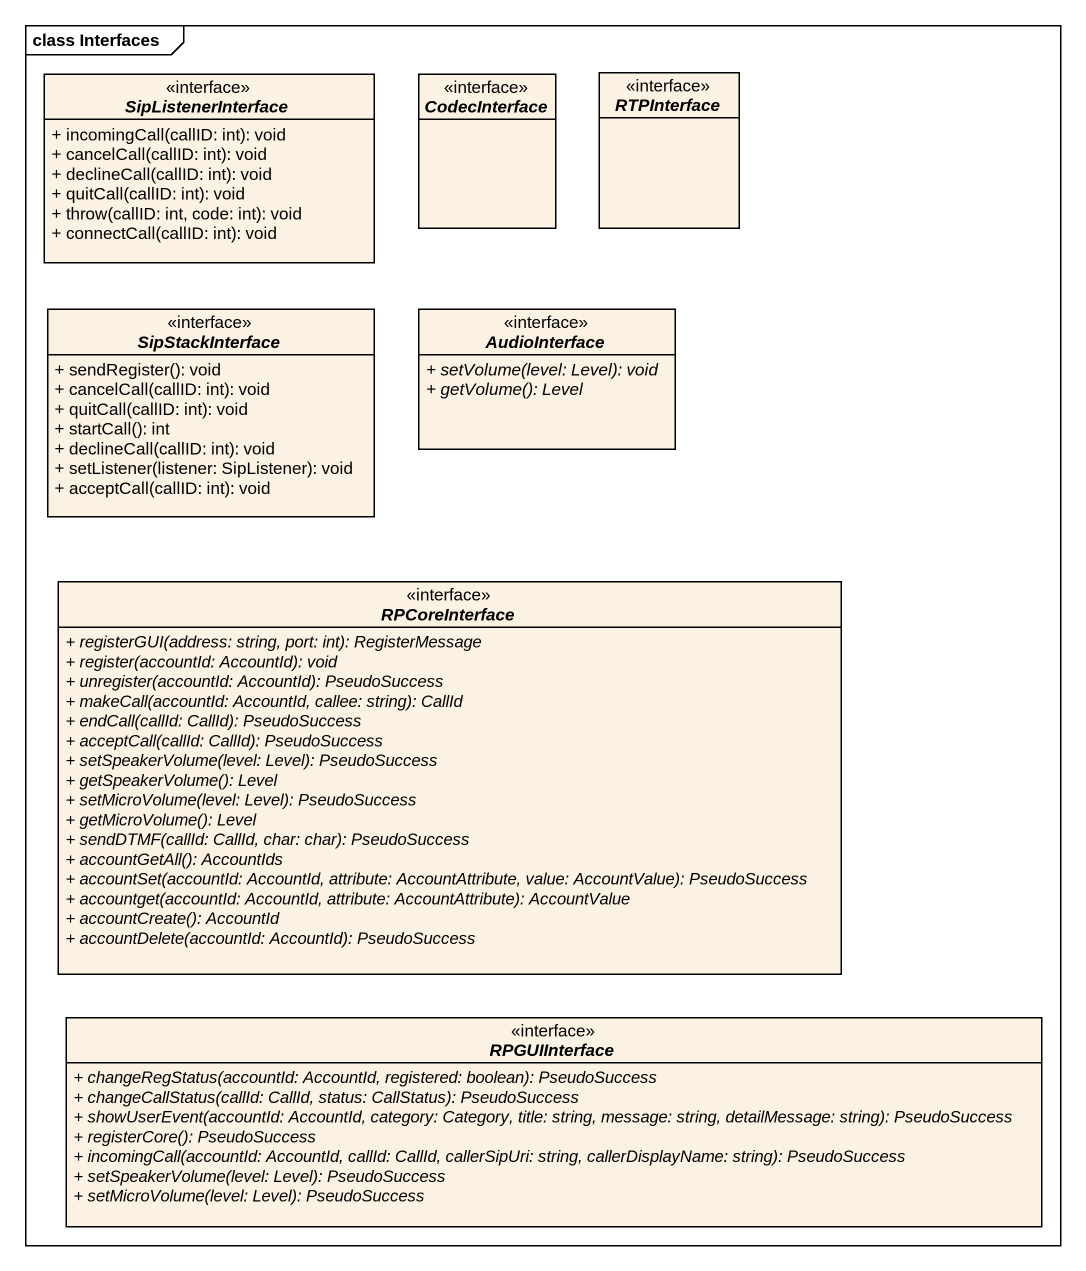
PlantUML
@startuml
mainframe class Interfaces
hide circle
hide empty members
skinparam classAttributeIconSize 0
interface SipListenerInterface <<interface>> {
  + incomingCall(callID: int): void
  + cancelCall(callID: int): void
  + declineCall(callID: int): void
  + quitCall(callID: int): void
  + throw(callID: int, code: int): void
  + connectCall(callID: int): void
}
interface CodecInterface <<interface>>
interface RTPInterface <<interface>>
interface SipStackInterface <<interface>> {
  + sendRegister(): void
  + cancelCall(callID: int): void
  + quitCall(callID: int): void
  + startCall(): int
  + declineCall(callID: int): void
  + setListener(listener: SipListener): void
  + acceptCall(callID: int): void
}
interface AudioInterface <<interface>> {
  {abstract} + setVolume(level: Level): void
  {abstract} + getVolume(): Level
}
interface RPCoreInterface <<interface>> {
  {abstract} + registerGUI(address: string, port: int): RegisterMessage
  {abstract} + register(accountId: AccountId): void
  {abstract} + unregister(accountId: AccountId): PseudoSuccess
  {abstract} + makeCall(accountId: AccountId, callee: string): CallId
  {abstract} + endCall(callId: CallId): PseudoSuccess
  {abstract} + acceptCall(callId: CallId): PseudoSuccess
  {abstract} + setSpeakerVolume(level: Level): PseudoSuccess
  {abstract} + getSpeakerVolume(): Level
  {abstract} + setMicroVolume(level: Level): PseudoSuccess
  {abstract} + getMicroVolume(): Level
  {abstract} + sendDTMF(callId: CallId, char: char): PseudoSuccess
  {abstract} + accountGetAll(): AccountIds
  {abstract} + accountSet(accountId: AccountId, attribute: AccountAttribute, value: AccountValue): PseudoSuccess
  {abstract} + accountget(accountId: AccountId, attribute: AccountAttribute): AccountValue
  {abstract} + accountCreate(): AccountId
  {abstract} + accountDelete(accountId: AccountId): PseudoSuccess
}
interface RPGUIInterface <<interface>> {
  {abstract} + changeRegStatus(accountId: AccountId, registered: boolean): PseudoSuccess
  {abstract} + changeCallStatus(callId: CallId, status: CallStatus): PseudoSuccess
  {abstract} + showUserEvent(accountId: AccountId, category: Category, title: string, message: string, detailMessage: string): PseudoSuccess
  {abstract} + registerCore(): PseudoSuccess
  {abstract} + incomingCall(accountId: AccountId, callId: CallId, callerSipUri: string, callerDisplayName: string): PseudoSuccess
  {abstract} + setSpeakerVolume(level: Level): PseudoSuccess
  {abstract} + setMicroVolume(level: Level): PseudoSuccess
}
@enduml
